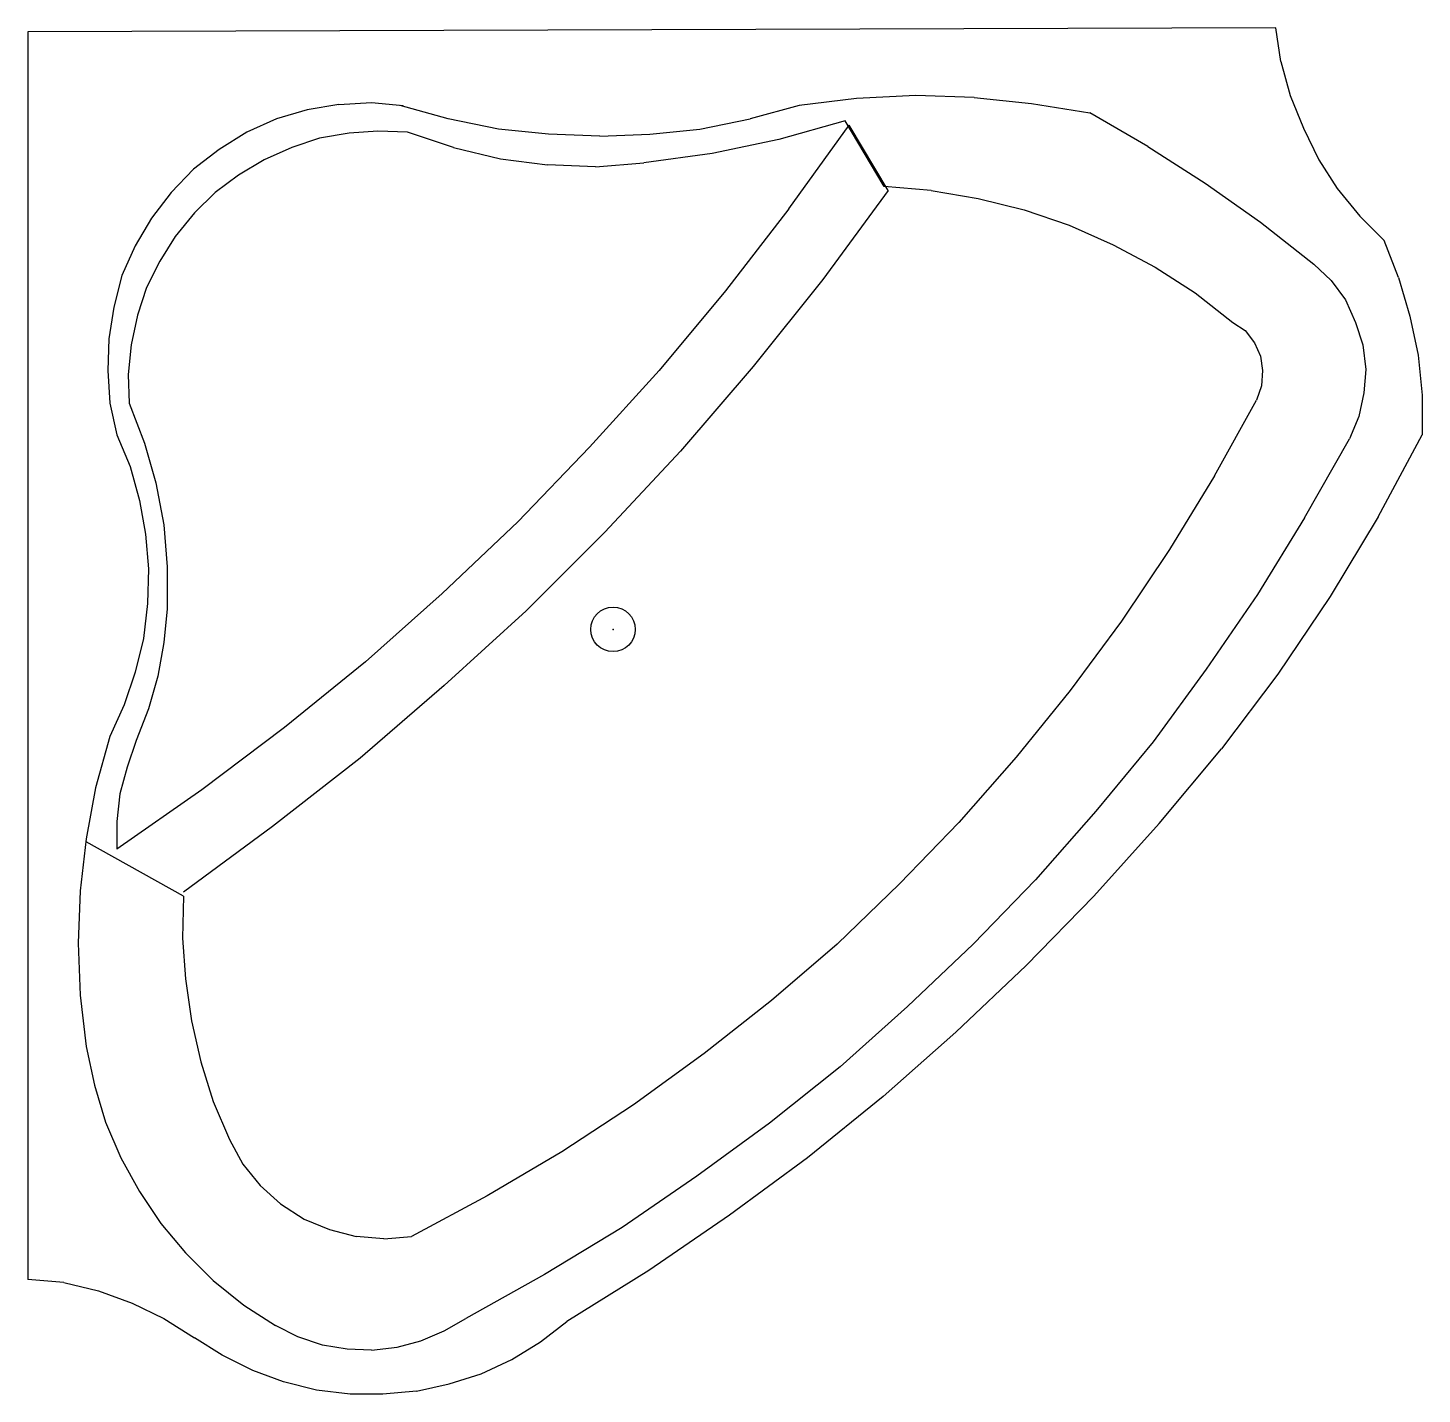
# Model space of a CAD drawing. Header units: millimetres. Extents: x 0 to 1567, y -1532 to 5.
import ezdxf

# ---------------------------------------------------------------- set-up
doc = ezdxf.new("R2010")
doc.units = ezdxf.units.MM
doc.layers.add('LVTRY_洁具', color=6, linetype='Continuous')

msp = doc.modelspace()

# ---------------------------------------------------------------- linework, layer by layer
at = {"layer": 'LVTRY_洁具', "color": 6}
for p, q in [((1403, 4.6), (0, 0)), ((0, 0), (0, -1403)), ((1408.75, -33.35), (1403, 4.6)), ((1408.75, -33.35), (1419.1, -71.3)), ((931.5, -74.75), (867.1, -82.8)), ((998.2, -71.3), (931.5, -74.75)), ((1063.75, -73.6), (998.2, -71.3)), ((1063.75, -73.6), (1128.15, -80.5)), ((1419.1, -71.3), (1434.05, -108.1)), ((313.95, -87.4), (279.45, -97.75)), ((349.6, -81.65), (313.95, -87.4)), ((349.6, -81.65), (386.4, -79.35)), ((386.4, -79.35), (422.05, -82.8)), ((472.65, -97.75), (418.6, -82.8)), ((867.1, -82.8), (811.9, -97.75)), ((1128.15, -80.5), (1193.7, -90.85)), ((1259.25, -128.8), (1193.7, -90.85)), ((279.45, -97.75), (246.1, -112.7)), ((529, -109.25), (472.65, -97.75)), ((585.35, -115), (529, -109.25)), ((699.2, -115), (755.55, -109.25)), ((755.55, -109.25), (811.9, -97.75)), ((918.85, -100.05), (844.1, -120.75)), ((855.6, -198.95), (923.45, -104.65)), ((962.55, -173.65), (918.85, -100.05)), ((967.15, -178.25), (923.45, -104.65)), ((1434.05, -108.1), (1451.3, -143.75)), ((246.1, -112.7), (215.05, -132.25)), ((327.75, -119.6), (296.7, -129.95)), ((361.1, -113.85), (327.75, -119.6)), ((393.3, -111.55), (361.1, -113.85)), ((426.65, -112.7), (393.3, -111.55)), ((478.4, -129.95), (426.65, -112.7)), ((642.85, -117.3), (585.35, -115)), ((642.85, -117.3), (699.2, -115)), ((844.1, -120.75), (769.35, -136.85)), ((215.05, -132.25), (186.3, -154.1)), ((296.7, -129.95), (265.65, -143.75)), ((478.4, -129.95), (531.3, -142.6)), ((769.35, -136.85), (692.3, -147.2)), ((1259.25, -128.8), (1323.65, -170.2)), ((186.3, -154.1), (161, -180.55)), ((265.65, -143.75), (236.9, -161)), ((531.3, -142.6), (584.2, -149.5)), ((638.25, -151.8), (584.2, -149.5)), ((638.25, -151.8), (692.3, -147.2)), ((1451.3, -143.75), (1472, -175.95)), ((236.9, -161), (210.45, -180.55)), ((1323.65, -170.2), (1385.75, -213.9)), ((161, -180.55), (139.15, -209.3)), ((210.45, -180.55), (187.45, -203.55)), ((967.15, -178.25), (893.55, -278.3)), ((1015.45, -178.25), (962.55, -173.65)), ((1015.45, -178.25), (1068.35, -187.45)), ((1068.35, -187.45), (1120.1, -200.1)), ((1472, -175.95), (1497.3, -207)), ((187.45, -203.55), (165.6, -230)), ((855.6, -198.95), (784.3, -290.95)), ((1120.1, -200.1), (1170.7, -217.35)), ((139.15, -209.3), (120.75, -240.35)), ((1170.7, -217.35), (1220.15, -239.2)), ((1385.75, -213.9), (1445.55, -261.05)), ((1497.3, -207), (1524.9, -234.6)), ((165.6, -230), (148.35, -257.6)), ((1541, -276), (1524.9, -234.6)), ((120.75, -240.35), (105.8, -273.7)), ((1220.15, -239.2), (1267.3, -264.5)), ((148.35, -257.6), (133.4, -287.5)), ((1267.3, -264.5), (1312.15, -293.25)), ((1445.55, -261.05), (1465.1, -279.45)), ((105.8, -273.7), (96.6, -309.35)), ((893.55, -278.3), (815.35, -376.05)), ((1465.1, -279.45), (1481.2, -301.3)), ((1541, -276), (1553.65, -319.7)), ((133.4, -287.5), (123.05, -318.55)), ((784.3, -290.95), (709.55, -380.65)), ((1312.15, -293.25), (1354.7, -326.6)), ((96.6, -309.35), (90.85, -345)), ((1481.2, -301.3), (1492.7, -326.6)), ((123.05, -318.55), (116.15, -351.9)), ((1354.7, -326.6), (1368.5, -335.8)), ((1492.7, -326.6), (1500.75, -351.9)), ((1553.65, -319.7), (1562.85, -363.4)), ((1368.5, -335.8), (1378.85, -349.6)), ((90.85, -345), (89.7, -380.65)), ((116.15, -351.9), (112.7, -385.25)), ((1378.85, -349.6), (1385.75, -364.55)), ((1500.75, -351.9), (1504.2, -379.5)), ((815.35, -376.05), (733.7, -471.5)), ((1385.75, -364.55), (1388.05, -380.65)), ((1562.85, -363.4), (1567.45, -408.25)), ((89.7, -380.65), (92, -417.45)), ((112.7, -385.25), (113.85, -417.45)), ((709.55, -380.65), (631.35, -466.9)), ((1388.05, -380.65), (1386.9, -397.9)), ((1504.2, -379.5), (1501.9, -405.95)), ((1386.9, -397.9), (1381.15, -414)), ((1501.9, -405.95), (1496.15, -432.4)), ((92, -417.45), (100.05, -453.1)), ((113.85, -417.45), (131.1, -462.3)), ((1334, -499.1), (1381.15, -414)), ((1567.45, -408.25), (1567.45, -453.1)), ((1496.15, -432.4), (1485.8, -457.7)), ((100.05, -453.1), (115, -488.75)), ((1518, -545.1), (1567.45, -453.1)), ((131.1, -462.3), (143.75, -507.15)), ((631.35, -466.9), (550.85, -550.85)), ((1435.2, -546.25), (1485.8, -457.7)), ((733.7, -471.5), (648.6, -562.35)), ((115, -488.75), (125.35, -526.7)), ((1334, -499.1), (1283.4, -581.9)), ((143.75, -507.15), (152.95, -554.3)), ((125.35, -526.7), (132.25, -564.65)), ((1435.2, -546.25), (1382.3, -632.5)), ((1518, -545.1), (1463.95, -634.8)), ((152.95, -554.3), (156.4, -601.45)), ((550.85, -550.85), (465.75, -631.35)), ((648.6, -562.35), (560.05, -650.9)), ((132.25, -564.65), (135.7, -603.75)), ((1283.4, -581.9), (1229.35, -662.4)), ((135.7, -603.75), (134.55, -642.85)), ((156.4, -601.45), (156.4, -648.6)), ((465.75, -631.35), (379.5, -708.4)), ((1382.3, -632.5), (1324.8, -716.45)), ((1463.95, -634.8), (1405.3, -722.2)), ((134.55, -642.85), (129.95, -681.95)), ((156.4, -648.6), (152.95, -686.55)), ((560.05, -650.9), (468.05, -734.85)), ((1229.35, -662.4), (1171.85, -740.6)), ((129.95, -681.95), (120.75, -719.9)), ((152.95, -686.55), (146.05, -724.5)), ((120.75, -719.9), (108.1, -756.7)), ((379.5, -708.4), (288.65, -782)), ((1324.8, -716.45), (1265, -798.1)), ((146.05, -724.5), (135.7, -761.3)), ((468.05, -734.85), (373.75, -816.5)), ((1405.3, -722.2), (1342.05, -806.15)), ((1171.85, -740.6), (1110.9, -815.35)), ((108.1, -756.7), (92, -792.35)), ((135.7, -761.3), (121.9, -796.95)), ((288.65, -782), (195.5, -852.15)), ((92, -792.35), (75.9, -849.85)), ((121.9, -796.95), (111.55, -826.85)), ((1265, -798.1), (1200.6, -876.3)), ((1271.9, -890.1), (1342.05, -806.15)), ((111.55, -826.85), (103.5, -856.75)), ((373.75, -816.5), (274.85, -893.55)), ((1110.9, -815.35), (1046.5, -888.95)), ((75.9, -849.85), (65.55, -907.35)), ((195.5, -852.15), (100.05, -918.85)), ((103.5, -856.75), (100.05, -887.8)), ((1200.6, -876.3), (1132.75, -953.35)), ((100.05, -887.8), (100.05, -918.85)), ((1046.5, -888.95), (979.8, -957.95)), ((1271.9, -890.1), (1198.3, -971.75)), ((65.55, -907.35), (58.65, -966)), ((274.85, -893.55), (174.8, -967.15)), ((174.8, -971.75), (65.55, -910.8)), ((1132.75, -953.35), (1062.6, -1025.8)), ((58.65, -966), (56.35, -1024.65)), ((174.8, -971.75), (173.65, -1018.9)), ((979.8, -957.95), (909.65, -1025.8)), ((1198.3, -971.75), (1122.4, -1049.95)), ((56.35, -1024.65), (58.65, -1083.3)), ((173.65, -1018.9), (177.1, -1064.9)), ((909.65, -1025.8), (836.05, -1089.05)), ((1062.6, -1025.8), (989, -1095.95)), ((1122.4, -1049.95), (1043.05, -1124.7)), ((177.1, -1064.9), (184, -1112.05)), ((58.65, -1083.3), (65.55, -1140.8)), ((836.05, -1089.05), (760.15, -1148.85)), ((989, -1095.95), (913.1, -1163.8)), ((184, -1112.05), (194.35, -1158.05)), ((1043.05, -1124.7), (961.4, -1197.15)), ((65.55, -1140.8), (74.75, -1184.5)), ((194.35, -1158.05), (208.15, -1202.9)), ((760.15, -1148.85), (680.8, -1206.35)), ((913.1, -1163.8), (833.75, -1227.05)), ((74.75, -1184.5), (87.4, -1225.9)), ((208.15, -1202.9), (226.55, -1245.45)), ((680.8, -1206.35), (600.3, -1259.25)), ((961.4, -1197.15), (876.3, -1266.15)), ((87.4, -1225.9), (104.65, -1266.15)), ((833.75, -1227.05), (752.1, -1286.85)), ((226.55, -1245.45), (241.5, -1273.05)), ((104.65, -1266.15), (125.35, -1304.1)), ((600.3, -1259.25), (516.35, -1308.7)), ((876.3, -1266.15), (788.9, -1330.55)), ((241.5, -1273.05), (261.05, -1297.2)), ((261.05, -1297.2), (284.05, -1317.9)), ((752.1, -1286.85), (668.15, -1344.35)), ((125.35, -1304.1), (149.5, -1339.75)), ((516.35, -1308.7), (431.25, -1354.7)), ((284.05, -1317.9), (310.5, -1335.15)), ((788.9, -1330.55), (698.05, -1392.65)), ((149.5, -1339.75), (177.1, -1373.1)), ((310.5, -1335.15), (339.25, -1346.65)), ((339.25, -1346.65), (369.15, -1354.7)), ((668.15, -1344.35), (580.75, -1397.25)), ((400.2, -1357), (369.15, -1354.7)), ((400.2, -1357), (431.25, -1354.7)), ((177.1, -1373.1), (208.15, -1404.15)), ((698.05, -1392.65), (606.05, -1450.15)), ((40.25, -1406.45), (0, -1403)), ((40.25, -1406.45), (79.35, -1415.65)), ((208.15, -1404.15), (242.65, -1431.75)), ((580.75, -1397.25), (492.2, -1446.7)), ((79.35, -1415.65), (117.3, -1429.45)), ((117.3, -1429.45), (152.95, -1446.7)), ((242.65, -1431.75), (278.3, -1454.75)), ((152.95, -1446.7), (187.45, -1468.55)), ((303.6, -1467.4), (278.3, -1454.75)), ((468.05, -1460.5), (492.2, -1446.7)), ((576.15, -1473.15), (606.05, -1450.15)), ((218.5, -1488.1), (187.45, -1468.55)), ((331.2, -1476.6), (303.6, -1467.4)), ((415.15, -1478.9), (441.6, -1472)), ((441.6, -1472), (468.05, -1460.5)), ((543.95, -1492.7), (576.15, -1473.15)), ((253, -1505.35), (218.5, -1488.1)), ((358.8, -1481.2), (331.2, -1476.6)), ((386.4, -1482.35), (358.8, -1481.2)), ((386.4, -1482.35), (415.15, -1478.9)), ((509.45, -1508.8), (543.95, -1492.7)), ((287.5, -1518), (253, -1505.35)), ((324.3, -1527.2), (287.5, -1518)), ((437, -1528.35), (473.8, -1520.3)), ((473.8, -1520.3), (509.45, -1508.8)), ((362.25, -1531.8), (324.3, -1527.2)), ((399.05, -1531.8), (362.25, -1531.8)), ((437, -1528.35), (399.05, -1531.8))]:
    msp.add_line(p, q, dxfattribs=at)
msp.add_circle((657.85, -671.83), 25, dxfattribs=at)
msp.add_point((657.85, -671.83), dxfattribs=at)

doc.saveas('drawing.dxf')
